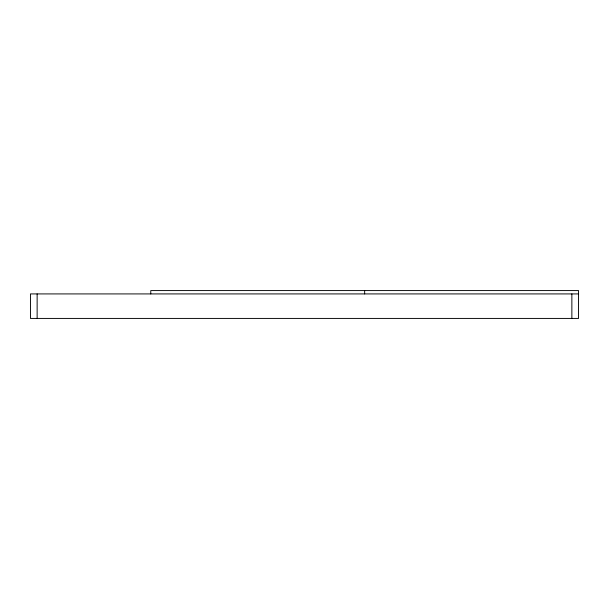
<?xml version="1.0" encoding="UTF-8"?>
<svg xmlns="http://www.w3.org/2000/svg" width="609" height="609" viewBox="0 0 609 609"><rect width="100%" height="100%" fill="white"/><g stroke="black" fill="none" stroke-linecap="round" stroke-linejoin="round"><path stroke-width="0.91" d="M578.55 293.919L30.45 293.919L30.45 318.423L578.55 318.423L578.55 290.577L150.766 290.577L150.766 293.919M571.866 293.919L571.866 318.423M364.654 290.577L364.654 293.919M37.134 293.919L37.134 318.423"/></g></svg>
